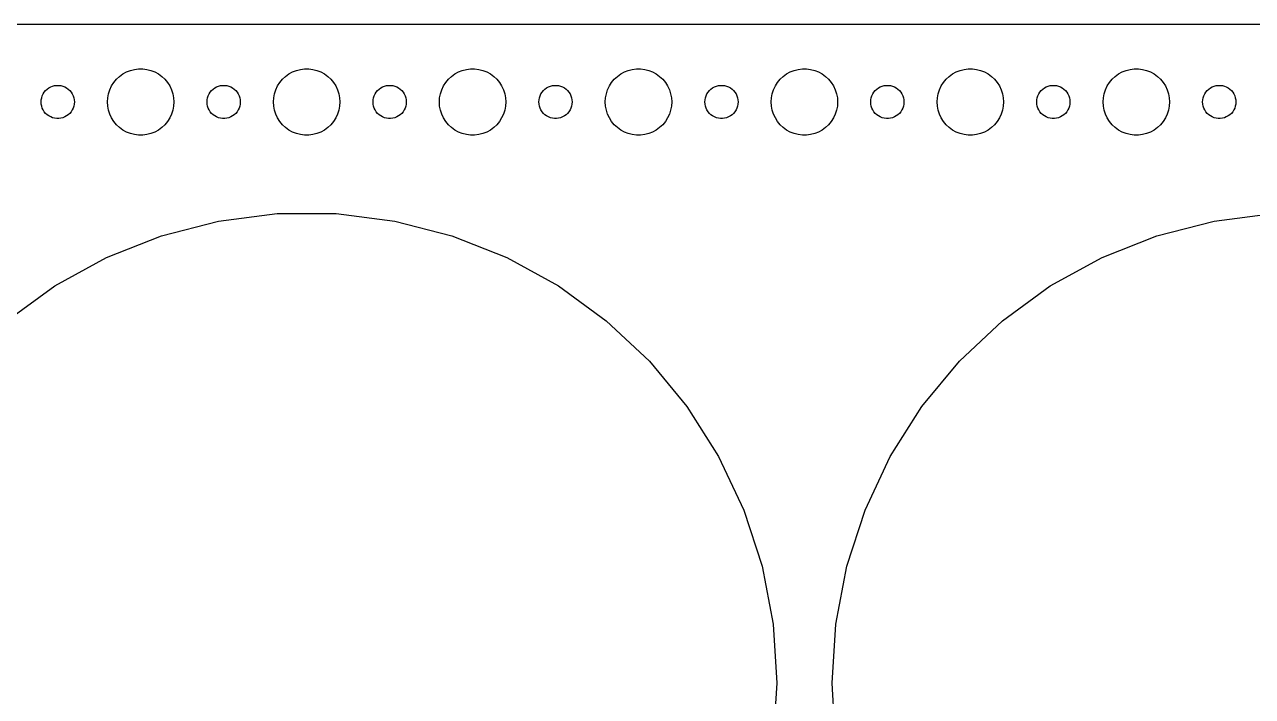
# Model space of a CAD drawing. Header units: metres. Extents: x -232 to 232, y -59 to 59.
# Drawn here: x -115.5 to -4.5, y -1.2 to 59.5 of the extents above; entities that cross this region are included whole.
import ezdxf

# ---------------------------------------------------------------- set-up
doc = ezdxf.new("R2010")
doc.units = ezdxf.units.M

msp = doc.modelspace()

# ---------------------------------------------------------------- linework, layer by layer
for p, q in [((227.314, 59.4901), (-227.314, 59.4901)), ((-107.427, 54.2634), (-107.187, 54.5536)), ((-107.187, 54.5536), (-106.912, 54.8115)), ((-106.912, 54.8115), (-106.607, 55.033)), ((-106.607, 55.033), (-106.277, 55.2145)), ((-106.277, 55.2145), (-105.927, 55.3532)), ((-105.927, 55.3532), (-105.562, 55.4469)), ((-105.562, 55.4469), (-105.188, 55.4941)), ((-105.188, 55.4941), (-104.812, 55.4941)), ((-104.812, 55.4941), (-104.438, 55.4469)), ((-104.438, 55.4469), (-104.073, 55.3532)), ((-104.073, 55.3532), (-103.723, 55.2145)), ((-103.723, 55.2145), (-103.393, 55.033)), ((-103.393, 55.033), (-103.088, 54.8115)), ((-103.088, 54.8115), (-102.813, 54.5536)), ((-102.813, 54.5536), (-102.573, 54.2634)), ((-92.427, 54.2634), (-92.1869, 54.5536)), ((-92.1869, 54.5536), (-91.9123, 54.8115)), ((-91.9123, 54.8115), (-91.6075, 55.033)), ((-91.6075, 55.033), (-91.2773, 55.2145)), ((-91.2773, 55.2145), (-90.927, 55.3532)), ((-90.927, 55.3532), (-90.5621, 55.4469)), ((-90.5621, 55.4469), (-90.1884, 55.4941)), ((-90.1884, 55.4941), (-89.8116, 55.4941)), ((-89.8116, 55.4941), (-89.4379, 55.4469)), ((-89.4379, 55.4469), (-89.073, 55.3532)), ((-89.073, 55.3532), (-88.7227, 55.2145)), ((-88.7227, 55.2145), (-88.3925, 55.033)), ((-88.3925, 55.033), (-88.0877, 54.8115)), ((-88.0877, 54.8115), (-87.8131, 54.5536)), ((-87.8131, 54.5536), (-87.573, 54.2634)), ((-77.427, 54.2634), (-77.1869, 54.5536)), ((-77.1869, 54.5536), (-76.9123, 54.8115)), ((-76.9123, 54.8115), (-76.6075, 55.033)), ((-76.6075, 55.033), (-76.2773, 55.2145)), ((-76.2773, 55.2145), (-75.927, 55.3532)), ((-75.927, 55.3532), (-75.5621, 55.4469)), ((-75.5621, 55.4469), (-75.1884, 55.4941)), ((-75.1884, 55.4941), (-74.8116, 55.4941)), ((-74.8116, 55.4941), (-74.4379, 55.4469)), ((-74.4379, 55.4469), (-74.073, 55.3532)), ((-74.073, 55.3532), (-73.7227, 55.2145)), ((-73.7227, 55.2145), (-73.3925, 55.033)), ((-73.3925, 55.033), (-73.0877, 54.8115)), ((-73.0877, 54.8115), (-72.8131, 54.5536)), ((-72.8131, 54.5536), (-72.573, 54.2634)), ((-62.427, 54.2634), (-62.1869, 54.5536)), ((-62.1869, 54.5536), (-61.9123, 54.8115)), ((-61.9123, 54.8115), (-61.6075, 55.033)), ((-61.6075, 55.033), (-61.2773, 55.2145)), ((-61.2773, 55.2145), (-60.927, 55.3532)), ((-60.927, 55.3532), (-60.5621, 55.4469)), ((-60.5621, 55.4469), (-60.1884, 55.4941)), ((-60.1884, 55.4941), (-59.8116, 55.4941)), ((-59.8116, 55.4941), (-59.4379, 55.4469)), ((-59.4379, 55.4469), (-59.0729, 55.3532)), ((-59.0729, 55.3532), (-58.7227, 55.2145)), ((-58.7227, 55.2145), (-58.3925, 55.033)), ((-58.3925, 55.033), (-58.0877, 54.8115)), ((-58.0877, 54.8115), (-57.8131, 54.5536)), ((-57.8131, 54.5536), (-57.5729, 54.2634)), ((-47.427, 54.2634), (-47.1869, 54.5536)), ((-47.1869, 54.5536), (-46.9123, 54.8115)), ((-46.9123, 54.8115), (-46.6075, 55.033)), ((-46.6075, 55.033), (-46.2773, 55.2145)), ((-46.2773, 55.2145), (-45.927, 55.3532)), ((-45.927, 55.3532), (-45.5621, 55.4469)), ((-45.5621, 55.4469), (-45.1884, 55.4941)), ((-45.1884, 55.4941), (-44.8116, 55.4941)), ((-44.8116, 55.4941), (-44.4379, 55.4469)), ((-44.4379, 55.4469), (-44.0729, 55.3532)), ((-44.0729, 55.3532), (-43.7227, 55.2145)), ((-43.7227, 55.2145), (-43.3925, 55.033)), ((-43.3925, 55.033), (-43.0877, 54.8115)), ((-43.0877, 54.8115), (-42.8131, 54.5536)), ((-42.8131, 54.5536), (-42.5729, 54.2634)), ((-32.427, 54.2634), (-32.1869, 54.5536)), ((-32.1869, 54.5536), (-31.9123, 54.8115)), ((-31.9123, 54.8115), (-31.6075, 55.033)), ((-31.6075, 55.033), (-31.2773, 55.2145)), ((-31.2773, 55.2145), (-30.927, 55.3532)), ((-30.927, 55.3532), (-30.5621, 55.4469)), ((-30.5621, 55.4469), (-30.1884, 55.4941)), ((-30.1884, 55.4941), (-29.8116, 55.4941)), ((-29.8116, 55.4941), (-29.4379, 55.4469)), ((-29.4379, 55.4469), (-29.0729, 55.3532)), ((-29.0729, 55.3532), (-28.7227, 55.2145)), ((-28.7227, 55.2145), (-28.3925, 55.033)), ((-28.3925, 55.033), (-28.0877, 54.8115)), ((-28.0877, 54.8115), (-27.8131, 54.5536)), ((-27.8131, 54.5536), (-27.5729, 54.2634)), ((-17.427, 54.2634), (-17.1869, 54.5536)), ((-17.1869, 54.5536), (-16.9123, 54.8115)), ((-16.9123, 54.8115), (-16.6075, 55.033)), ((-16.6075, 55.033), (-16.2773, 55.2145)), ((-16.2773, 55.2145), (-15.927, 55.3532)), ((-15.927, 55.3532), (-15.5621, 55.4469)), ((-15.5621, 55.4469), (-15.1884, 55.4941)), ((-15.1884, 55.4941), (-14.8116, 55.4941)), ((-14.8116, 55.4941), (-14.4379, 55.4469)), ((-14.4379, 55.4469), (-14.0729, 55.3532)), ((-14.0729, 55.3532), (-13.7227, 55.2145)), ((-13.7227, 55.2145), (-13.3925, 55.033)), ((-13.3925, 55.033), (-13.0877, 54.8115)), ((-13.0877, 54.8115), (-12.8131, 54.5536)), ((-12.8131, 54.5536), (-12.5729, 54.2634)), ((-113.814, 53.2226), (-113.714, 53.3817)), ((-113.714, 53.3817), (-113.593, 53.5268)), ((-113.593, 53.5268), (-113.456, 53.6558)), ((-113.456, 53.6558), (-113.304, 53.7665)), ((-113.304, 53.7665), (-113.139, 53.8572)), ((-113.139, 53.8572), (-112.964, 53.9266)), ((-112.964, 53.9266), (-112.781, 53.9734)), ((-112.781, 53.9734), (-112.594, 53.997)), ((-112.594, 53.997), (-112.406, 53.997)), ((-112.406, 53.997), (-112.219, 53.9734)), ((-112.219, 53.9734), (-112.036, 53.9266)), ((-112.036, 53.9266), (-111.861, 53.8572)), ((-111.861, 53.8572), (-111.696, 53.7665)), ((-111.696, 53.7665), (-111.544, 53.6558)), ((-111.544, 53.6558), (-111.407, 53.5268)), ((-111.407, 53.5268), (-111.286, 53.3817)), ((-111.286, 53.3817), (-111.186, 53.2226)), ((-107.906, 53.2461), (-107.789, 53.6044)), ((-107.789, 53.6044), (-107.629, 53.9453)), ((-107.629, 53.9453), (-107.427, 54.2634)), ((-102.573, 54.2634), (-102.371, 53.9453)), ((-102.371, 53.9453), (-102.211, 53.6044)), ((-102.211, 53.6044), (-102.094, 53.2461)), ((-98.8145, 53.2226), (-98.7135, 53.3817)), ((-98.7135, 53.3817), (-98.5934, 53.5268)), ((-98.5934, 53.5268), (-98.4561, 53.6558)), ((-98.4561, 53.6558), (-98.3037, 53.7665)), ((-98.3037, 53.7665), (-98.1387, 53.8572)), ((-98.1387, 53.8572), (-97.9635, 53.9266)), ((-97.9635, 53.9266), (-97.7811, 53.9734)), ((-97.7811, 53.9734), (-97.5942, 53.997)), ((-97.5942, 53.997), (-97.4058, 53.997)), ((-97.4058, 53.997), (-97.2189, 53.9734)), ((-97.2189, 53.9734), (-97.0365, 53.9266)), ((-97.0365, 53.9266), (-96.8613, 53.8572)), ((-96.8613, 53.8572), (-96.6963, 53.7665)), ((-96.6963, 53.7665), (-96.5439, 53.6558)), ((-96.5439, 53.6558), (-96.4065, 53.5268)), ((-96.4065, 53.5268), (-96.2865, 53.3817)), ((-96.2865, 53.3817), (-96.1855, 53.2226)), ((-92.9057, 53.2461), (-92.7893, 53.6044)), ((-92.7893, 53.6044), (-92.6289, 53.9453)), ((-92.6289, 53.9453), (-92.427, 54.2634)), ((-87.573, 54.2634), (-87.3711, 53.9453)), ((-87.3711, 53.9453), (-87.2107, 53.6044)), ((-87.2107, 53.6044), (-87.0943, 53.2461)), ((-83.8145, 53.2226), (-83.7135, 53.3817)), ((-83.7135, 53.3817), (-83.5934, 53.5268)), ((-83.5934, 53.5268), (-83.4561, 53.6558)), ((-83.4561, 53.6558), (-83.3037, 53.7665)), ((-83.3037, 53.7665), (-83.1387, 53.8572)), ((-83.1387, 53.8572), (-82.9635, 53.9266)), ((-82.9635, 53.9266), (-82.7811, 53.9734)), ((-82.7811, 53.9734), (-82.5942, 53.997)), ((-82.5942, 53.997), (-82.4058, 53.997)), ((-82.4058, 53.997), (-82.2189, 53.9734)), ((-82.2189, 53.9734), (-82.0365, 53.9266)), ((-82.0365, 53.9266), (-81.8613, 53.8572)), ((-81.8613, 53.8572), (-81.6963, 53.7665)), ((-81.6963, 53.7665), (-81.5439, 53.6558)), ((-81.5439, 53.6558), (-81.4065, 53.5268)), ((-81.4065, 53.5268), (-81.2865, 53.3817)), ((-81.2865, 53.3817), (-81.1855, 53.2226)), ((-77.9057, 53.2461), (-77.7893, 53.6044)), ((-77.7893, 53.6044), (-77.6289, 53.9453)), ((-77.6289, 53.9453), (-77.427, 54.2634)), ((-72.573, 54.2634), (-72.3711, 53.9453)), ((-72.3711, 53.9453), (-72.2107, 53.6044)), ((-72.2107, 53.6044), (-72.0943, 53.2461)), ((-68.8145, 53.2226), (-68.7135, 53.3817)), ((-68.7135, 53.3817), (-68.5934, 53.5268)), ((-68.5934, 53.5268), (-68.4561, 53.6558)), ((-68.4561, 53.6558), (-68.3037, 53.7665)), ((-68.3037, 53.7665), (-68.1387, 53.8572)), ((-68.1387, 53.8572), (-67.9635, 53.9266)), ((-67.9635, 53.9266), (-67.7811, 53.9734)), ((-67.7811, 53.9734), (-67.5942, 53.997)), ((-67.5942, 53.997), (-67.4058, 53.997)), ((-67.4058, 53.997), (-67.2189, 53.9734)), ((-67.2189, 53.9734), (-67.0365, 53.9266)), ((-67.0365, 53.9266), (-66.8613, 53.8572)), ((-66.8613, 53.8572), (-66.6963, 53.7665)), ((-66.6963, 53.7665), (-66.5439, 53.6558)), ((-66.5439, 53.6558), (-66.4065, 53.5268)), ((-66.4065, 53.5268), (-66.2865, 53.3817)), ((-66.2865, 53.3817), (-66.1855, 53.2226)), ((-62.9057, 53.2461), (-62.7893, 53.6044)), ((-62.7893, 53.6044), (-62.6289, 53.9453)), ((-62.6289, 53.9453), (-62.427, 54.2634)), ((-57.5729, 54.2634), (-57.3711, 53.9453)), ((-57.3711, 53.9453), (-57.2107, 53.6044)), ((-57.2107, 53.6044), (-57.0942, 53.2461)), ((-53.8145, 53.2226), (-53.7135, 53.3817)), ((-53.7135, 53.3817), (-53.5934, 53.5268)), ((-53.5934, 53.5268), (-53.4561, 53.6558)), ((-53.4561, 53.6558), (-53.3037, 53.7665)), ((-53.3037, 53.7665), (-53.1387, 53.8572)), ((-53.1387, 53.8572), (-52.9635, 53.9266)), ((-52.9635, 53.9266), (-52.7811, 53.9734)), ((-52.7811, 53.9734), (-52.5942, 53.997)), ((-52.5942, 53.997), (-52.4058, 53.997)), ((-52.4058, 53.997), (-52.2189, 53.9734)), ((-52.2189, 53.9734), (-52.0365, 53.9266)), ((-52.0365, 53.9266), (-51.8613, 53.8572)), ((-51.8613, 53.8572), (-51.6963, 53.7665)), ((-51.6963, 53.7665), (-51.5439, 53.6558)), ((-51.5439, 53.6558), (-51.4065, 53.5268)), ((-51.4065, 53.5268), (-51.2865, 53.3817)), ((-51.2865, 53.3817), (-51.1855, 53.2226)), ((-47.9057, 53.2461), (-47.7893, 53.6044)), ((-47.7893, 53.6044), (-47.6289, 53.9453)), ((-47.6289, 53.9453), (-47.427, 54.2634)), ((-42.5729, 54.2634), (-42.3711, 53.9453)), ((-42.3711, 53.9453), (-42.2107, 53.6044)), ((-42.2107, 53.6044), (-42.0942, 53.2461)), ((-38.8145, 53.2226), (-38.7135, 53.3817)), ((-38.7135, 53.3817), (-38.5934, 53.5268)), ((-38.5934, 53.5268), (-38.4561, 53.6558)), ((-38.4561, 53.6558), (-38.3037, 53.7665)), ((-38.3037, 53.7665), (-38.1387, 53.8572)), ((-38.1387, 53.8572), (-37.9635, 53.9266)), ((-37.9635, 53.9266), (-37.7811, 53.9734)), ((-37.7811, 53.9734), (-37.5942, 53.997)), ((-37.5942, 53.997), (-37.4058, 53.997)), ((-37.4058, 53.997), (-37.2189, 53.9734)), ((-37.2189, 53.9734), (-37.0365, 53.9266)), ((-37.0365, 53.9266), (-36.8613, 53.8572)), ((-36.8613, 53.8572), (-36.6963, 53.7665)), ((-36.6963, 53.7665), (-36.5439, 53.6558)), ((-36.5439, 53.6558), (-36.4065, 53.5268)), ((-36.4065, 53.5268), (-36.2865, 53.3817)), ((-36.2865, 53.3817), (-36.1855, 53.2226)), ((-32.9057, 53.2461), (-32.7893, 53.6044)), ((-32.7893, 53.6044), (-32.6289, 53.9453)), ((-32.6289, 53.9453), (-32.427, 54.2634)), ((-27.5729, 54.2634), (-27.3711, 53.9453)), ((-27.3711, 53.9453), (-27.2107, 53.6044)), ((-27.2107, 53.6044), (-27.0942, 53.2461)), ((-23.8145, 53.2226), (-23.7135, 53.3817)), ((-23.7135, 53.3817), (-23.5934, 53.5268)), ((-23.5934, 53.5268), (-23.4561, 53.6558)), ((-23.4561, 53.6558), (-23.3037, 53.7665)), ((-23.3037, 53.7665), (-23.1387, 53.8572)), ((-23.1387, 53.8572), (-22.9635, 53.9266)), ((-22.9635, 53.9266), (-22.7811, 53.9734)), ((-22.7811, 53.9734), (-22.5942, 53.997)), ((-22.5942, 53.997), (-22.4058, 53.997)), ((-22.4058, 53.997), (-22.2189, 53.9734)), ((-22.2189, 53.9734), (-22.0365, 53.9266)), ((-22.0365, 53.9266), (-21.8613, 53.8572)), ((-21.8613, 53.8572), (-21.6963, 53.7665)), ((-21.6963, 53.7665), (-21.5439, 53.6558)), ((-21.5439, 53.6558), (-21.4065, 53.5268)), ((-21.4065, 53.5268), (-21.2865, 53.3817)), ((-21.2865, 53.3817), (-21.1855, 53.2226)), ((-17.9057, 53.2461), (-17.7893, 53.6044)), ((-17.7893, 53.6044), (-17.6289, 53.9453)), ((-17.6289, 53.9453), (-17.427, 54.2634)), ((-12.5729, 54.2634), (-12.3711, 53.9453)), ((-12.3711, 53.9453), (-12.2107, 53.6044)), ((-12.2107, 53.6044), (-12.0942, 53.2461)), ((-8.81445, 53.2226), (-8.71352, 53.3817)), ((-8.71352, 53.3817), (-8.59344, 53.5268)), ((-8.59344, 53.5268), (-8.45613, 53.6558)), ((-8.45613, 53.6558), (-8.30373, 53.7665)), ((-8.30373, 53.7665), (-8.13866, 53.8572)), ((-8.13866, 53.8572), (-7.96352, 53.9266)), ((-7.96352, 53.9266), (-7.78107, 53.9734)), ((-7.78107, 53.9734), (-7.59418, 53.997)), ((-7.59418, 53.997), (-7.40581, 53.997)), ((-7.40581, 53.997), (-7.21892, 53.9734)), ((-7.21892, 53.9734), (-7.03647, 53.9266)), ((-7.03647, 53.9266), (-6.86133, 53.8572)), ((-6.86133, 53.8572), (-6.69626, 53.7665)), ((-6.69626, 53.7665), (-6.54385, 53.6558)), ((-6.54385, 53.6558), (-6.40654, 53.5268)), ((-6.40654, 53.5268), (-6.28647, 53.3817)), ((-6.28647, 53.3817), (-6.18553, 53.2226)), ((-114, 52.5), (-113.988, 52.688)), ((-113.988, 52.312), (-114, 52.5)), ((-113.988, 52.688), (-113.953, 52.873)), ((-113.953, 52.127), (-113.988, 52.312)), ((-113.953, 52.873), (-113.895, 53.0522)), ((-113.895, 53.0522), (-113.814, 53.2226)), ((-111.186, 53.2226), (-111.105, 53.0522)), ((-111.105, 53.0522), (-111.047, 52.873)), ((-111.047, 52.873), (-111.012, 52.688)), ((-111.012, 52.312), (-111.047, 52.127)), ((-111.012, 52.688), (-111, 52.5)), ((-111, 52.5), (-111.012, 52.312)), ((-108, 52.5), (-107.976, 52.876)), ((-107.976, 52.124), (-108, 52.5)), ((-107.976, 52.876), (-107.906, 53.2461)), ((-102.094, 53.2461), (-102.024, 52.876)), ((-102.024, 52.876), (-102, 52.5)), ((-102, 52.5), (-102.024, 52.124)), ((-99, 52.5), (-98.9882, 52.688)), ((-98.9882, 52.312), (-99, 52.5)), ((-98.9882, 52.688), (-98.9529, 52.873)), ((-98.9529, 52.127), (-98.9882, 52.312)), ((-98.9529, 52.873), (-98.8947, 53.0522)), ((-98.8947, 53.0522), (-98.8145, 53.2226)), ((-96.1855, 53.2226), (-96.1053, 53.0522)), ((-96.1053, 53.0522), (-96.0471, 52.873)), ((-96.0471, 52.873), (-96.0118, 52.688)), ((-96.0118, 52.312), (-96.0471, 52.127)), ((-96.0118, 52.688), (-96, 52.5)), ((-96, 52.5), (-96.0118, 52.312)), ((-93, 52.5), (-92.9763, 52.876)), ((-92.9763, 52.124), (-93, 52.5)), ((-92.9763, 52.876), (-92.9057, 53.2461)), ((-87.0943, 53.2461), (-87.0237, 52.876)), ((-87.0237, 52.876), (-87, 52.5)), ((-87, 52.5), (-87.0237, 52.124)), ((-84, 52.5), (-83.9882, 52.688)), ((-83.9882, 52.312), (-84, 52.5)), ((-83.9882, 52.688), (-83.9529, 52.873)), ((-83.9529, 52.127), (-83.9882, 52.312)), ((-83.9529, 52.873), (-83.8947, 53.0522)), ((-83.8947, 53.0522), (-83.8145, 53.2226)), ((-81.1855, 53.2226), (-81.1053, 53.0522)), ((-81.1053, 53.0522), (-81.0471, 52.873)), ((-81.0471, 52.873), (-81.0118, 52.688)), ((-81.0118, 52.312), (-81.0471, 52.127)), ((-81.0118, 52.688), (-81, 52.5)), ((-81, 52.5), (-81.0118, 52.312)), ((-78, 52.5), (-77.9763, 52.876)), ((-77.9763, 52.124), (-78, 52.5)), ((-77.9763, 52.876), (-77.9057, 53.2461)), ((-72.0943, 53.2461), (-72.0237, 52.876)), ((-72.0237, 52.876), (-72, 52.5)), ((-72, 52.5), (-72.0237, 52.124)), ((-69, 52.5), (-68.9882, 52.688)), ((-68.9882, 52.312), (-69, 52.5)), ((-68.9882, 52.688), (-68.9529, 52.873)), ((-68.9529, 52.127), (-68.9882, 52.312)), ((-68.9529, 52.873), (-68.8947, 53.0522)), ((-68.8947, 53.0522), (-68.8145, 53.2226)), ((-66.1855, 53.2226), (-66.1053, 53.0522)), ((-66.1053, 53.0522), (-66.0471, 52.873)), ((-66.0471, 52.873), (-66.0118, 52.688)), ((-66.0118, 52.312), (-66.0471, 52.127)), ((-66.0118, 52.688), (-66, 52.5)), ((-66, 52.5), (-66.0118, 52.312)), ((-63, 52.5), (-62.9763, 52.876)), ((-62.9763, 52.124), (-63, 52.5)), ((-62.9763, 52.876), (-62.9057, 53.2461)), ((-57.0942, 53.2461), (-57.0237, 52.876)), ((-57.0237, 52.876), (-57, 52.5)), ((-57, 52.5), (-57.0237, 52.124)), ((-54, 52.5), (-53.9882, 52.688)), ((-53.9882, 52.312), (-54, 52.5)), ((-53.9882, 52.688), (-53.9529, 52.873)), ((-53.9529, 52.127), (-53.9882, 52.312)), ((-53.9529, 52.873), (-53.8947, 53.0522)), ((-53.8947, 53.0522), (-53.8145, 53.2226)), ((-51.1855, 53.2226), (-51.1053, 53.0522)), ((-51.1053, 53.0522), (-51.0471, 52.873)), ((-51.0471, 52.873), (-51.0118, 52.688)), ((-51.0118, 52.312), (-51.0471, 52.127)), ((-51.0118, 52.688), (-51, 52.5)), ((-51, 52.5), (-51.0118, 52.312)), ((-48, 52.5), (-47.9763, 52.876)), ((-47.9763, 52.124), (-48, 52.5)), ((-47.9763, 52.876), (-47.9057, 53.2461)), ((-42.0942, 53.2461), (-42.0237, 52.876)), ((-42.0237, 52.876), (-42, 52.5)), ((-42, 52.5), (-42.0237, 52.124)), ((-39, 52.5), (-38.9882, 52.688)), ((-38.9882, 52.312), (-39, 52.5)), ((-38.9882, 52.688), (-38.9529, 52.873)), ((-38.9529, 52.127), (-38.9882, 52.312)), ((-38.9529, 52.873), (-38.8947, 53.0522)), ((-38.8947, 53.0522), (-38.8145, 53.2226)), ((-36.1855, 53.2226), (-36.1053, 53.0522)), ((-36.1053, 53.0522), (-36.0471, 52.873)), ((-36.0471, 52.873), (-36.0118, 52.688)), ((-36.0118, 52.312), (-36.0471, 52.127)), ((-36.0118, 52.688), (-36, 52.5)), ((-36, 52.5), (-36.0118, 52.312)), ((-33, 52.5), (-32.9763, 52.876)), ((-32.9763, 52.124), (-33, 52.5)), ((-32.9763, 52.876), (-32.9057, 53.2461)), ((-27.0942, 53.2461), (-27.0237, 52.876)), ((-27.0237, 52.876), (-27, 52.5)), ((-27, 52.5), (-27.0237, 52.124)), ((-24, 52.5), (-23.9882, 52.688)), ((-23.9882, 52.312), (-24, 52.5)), ((-23.9882, 52.688), (-23.9529, 52.873)), ((-23.9529, 52.127), (-23.9882, 52.312)), ((-23.9529, 52.873), (-23.8947, 53.0522)), ((-23.8947, 53.0522), (-23.8145, 53.2226)), ((-21.1855, 53.2226), (-21.1053, 53.0522)), ((-21.1053, 53.0522), (-21.0471, 52.873)), ((-21.0471, 52.873), (-21.0118, 52.688)), ((-21.0118, 52.312), (-21.0471, 52.127)), ((-21.0118, 52.688), (-21, 52.5)), ((-21, 52.5), (-21.0118, 52.312)), ((-18, 52.5), (-17.9763, 52.876)), ((-17.9763, 52.124), (-18, 52.5)), ((-17.9763, 52.876), (-17.9057, 53.2461)), ((-12.0942, 53.2461), (-12.0237, 52.876)), ((-12.0237, 52.876), (-12, 52.5)), ((-12, 52.5), (-12.0237, 52.124)), ((-9, 52.5), (-8.98816, 52.688)), ((-8.98816, 52.312), (-9, 52.5)), ((-8.98816, 52.688), (-8.95287, 52.873)), ((-8.95287, 52.127), (-8.98816, 52.312)), ((-8.95287, 52.873), (-8.89465, 53.0522)), ((-8.89465, 53.0522), (-8.81445, 53.2226)), ((-6.18553, 53.2226), (-6.10533, 53.0522)), ((-6.10533, 53.0522), (-6.04712, 52.873)), ((-6.04712, 52.873), (-6.01183, 52.688)), ((-6.01183, 52.312), (-6.04712, 52.127)), ((-6.01183, 52.688), (-6, 52.5)), ((-6, 52.5), (-6.01183, 52.312)), ((-113.895, 51.9478), (-113.953, 52.127)), ((-113.814, 51.7774), (-113.895, 51.9478)), ((-113.714, 51.6183), (-113.814, 51.7774)), ((-113.593, 51.4732), (-113.714, 51.6183)), ((-113.456, 51.3442), (-113.593, 51.4732)), ((-113.304, 51.2335), (-113.456, 51.3442)), ((-113.139, 51.1428), (-113.304, 51.2335)), ((-112.964, 51.0734), (-113.139, 51.1428)), ((-112.781, 51.0266), (-112.964, 51.0734)), ((-112.036, 51.0734), (-112.219, 51.0266)), ((-111.861, 51.1428), (-112.036, 51.0734)), ((-111.696, 51.2335), (-111.861, 51.1428)), ((-111.544, 51.3442), (-111.696, 51.2335)), ((-111.407, 51.4732), (-111.544, 51.3442)), ((-111.286, 51.6183), (-111.407, 51.4732)), ((-111.186, 51.7774), (-111.286, 51.6183)), ((-111.105, 51.9478), (-111.186, 51.7774)), ((-111.047, 52.127), (-111.105, 51.9478)), ((-107.906, 51.7539), (-107.976, 52.124)), ((-107.789, 51.3956), (-107.906, 51.7539)), ((-107.629, 51.0547), (-107.789, 51.3956)), ((-102.211, 51.3956), (-102.371, 51.0547)), ((-102.094, 51.7539), (-102.211, 51.3956)), ((-102.024, 52.124), (-102.094, 51.7539)), ((-98.8947, 51.9478), (-98.9529, 52.127)), ((-98.8145, 51.7774), (-98.8947, 51.9478)), ((-98.7135, 51.6183), (-98.8145, 51.7774)), ((-98.5934, 51.4732), (-98.7135, 51.6183)), ((-98.4561, 51.3442), (-98.5934, 51.4732)), ((-98.3037, 51.2335), (-98.4561, 51.3442)), ((-98.1387, 51.1428), (-98.3037, 51.2335)), ((-97.9635, 51.0734), (-98.1387, 51.1428)), ((-97.7811, 51.0266), (-97.9635, 51.0734)), ((-97.0365, 51.0734), (-97.2189, 51.0266)), ((-96.8613, 51.1428), (-97.0365, 51.0734)), ((-96.6963, 51.2335), (-96.8613, 51.1428)), ((-96.5439, 51.3442), (-96.6963, 51.2335)), ((-96.4065, 51.4732), (-96.5439, 51.3442)), ((-96.2865, 51.6183), (-96.4065, 51.4732)), ((-96.1855, 51.7774), (-96.2865, 51.6183)), ((-96.1053, 51.9478), (-96.1855, 51.7774)), ((-96.0471, 52.127), (-96.1053, 51.9478)), ((-92.9057, 51.7539), (-92.9763, 52.124)), ((-92.7893, 51.3956), (-92.9057, 51.7539)), ((-92.6289, 51.0547), (-92.7893, 51.3956)), ((-87.2107, 51.3956), (-87.3711, 51.0547)), ((-87.0943, 51.7539), (-87.2107, 51.3956)), ((-87.0237, 52.124), (-87.0943, 51.7539)), ((-83.8947, 51.9478), (-83.9529, 52.127)), ((-83.8145, 51.7774), (-83.8947, 51.9478)), ((-83.7135, 51.6183), (-83.8145, 51.7774)), ((-83.5934, 51.4732), (-83.7135, 51.6183)), ((-83.4561, 51.3442), (-83.5934, 51.4732)), ((-83.3037, 51.2335), (-83.4561, 51.3442)), ((-83.1387, 51.1428), (-83.3037, 51.2335)), ((-82.9635, 51.0734), (-83.1387, 51.1428)), ((-82.7811, 51.0266), (-82.9635, 51.0734)), ((-82.0365, 51.0734), (-82.2189, 51.0266)), ((-81.8613, 51.1428), (-82.0365, 51.0734)), ((-81.6963, 51.2335), (-81.8613, 51.1428)), ((-81.5439, 51.3442), (-81.6963, 51.2335)), ((-81.4065, 51.4732), (-81.5439, 51.3442)), ((-81.2865, 51.6183), (-81.4065, 51.4732)), ((-81.1855, 51.7774), (-81.2865, 51.6183)), ((-81.1053, 51.9478), (-81.1855, 51.7774)), ((-81.0471, 52.127), (-81.1053, 51.9478)), ((-77.9057, 51.7539), (-77.9763, 52.124)), ((-77.7893, 51.3956), (-77.9057, 51.7539)), ((-77.6289, 51.0547), (-77.7893, 51.3956)), ((-72.2107, 51.3956), (-72.3711, 51.0547)), ((-72.0943, 51.7539), (-72.2107, 51.3956)), ((-72.0237, 52.124), (-72.0943, 51.7539)), ((-68.8947, 51.9478), (-68.9529, 52.127)), ((-68.8145, 51.7774), (-68.8947, 51.9478)), ((-68.7135, 51.6183), (-68.8145, 51.7774)), ((-68.5934, 51.4732), (-68.7135, 51.6183)), ((-68.4561, 51.3442), (-68.5934, 51.4732)), ((-68.3037, 51.2335), (-68.4561, 51.3442)), ((-68.1387, 51.1428), (-68.3037, 51.2335)), ((-67.9635, 51.0734), (-68.1387, 51.1428)), ((-67.7811, 51.0266), (-67.9635, 51.0734)), ((-67.0365, 51.0734), (-67.2189, 51.0266)), ((-66.8613, 51.1428), (-67.0365, 51.0734)), ((-66.6963, 51.2335), (-66.8613, 51.1428)), ((-66.5439, 51.3442), (-66.6963, 51.2335)), ((-66.4065, 51.4732), (-66.5439, 51.3442)), ((-66.2865, 51.6183), (-66.4065, 51.4732)), ((-66.1855, 51.7774), (-66.2865, 51.6183)), ((-66.1053, 51.9478), (-66.1855, 51.7774)), ((-66.0471, 52.127), (-66.1053, 51.9478)), ((-62.9057, 51.7539), (-62.9763, 52.124)), ((-62.7893, 51.3956), (-62.9057, 51.7539)), ((-62.6289, 51.0547), (-62.7893, 51.3956)), ((-57.2107, 51.3956), (-57.3711, 51.0547)), ((-57.0942, 51.7539), (-57.2107, 51.3956)), ((-57.0237, 52.124), (-57.0942, 51.7539)), ((-53.8947, 51.9478), (-53.9529, 52.127)), ((-53.8145, 51.7774), (-53.8947, 51.9478)), ((-53.7135, 51.6183), (-53.8145, 51.7774)), ((-53.5934, 51.4732), (-53.7135, 51.6183)), ((-53.4561, 51.3442), (-53.5934, 51.4732)), ((-53.3037, 51.2335), (-53.4561, 51.3442)), ((-53.1387, 51.1428), (-53.3037, 51.2335)), ((-52.9635, 51.0734), (-53.1387, 51.1428)), ((-52.7811, 51.0266), (-52.9635, 51.0734)), ((-52.0365, 51.0734), (-52.2189, 51.0266)), ((-51.8613, 51.1428), (-52.0365, 51.0734)), ((-51.6963, 51.2335), (-51.8613, 51.1428)), ((-51.5439, 51.3442), (-51.6963, 51.2335)), ((-51.4065, 51.4732), (-51.5439, 51.3442)), ((-51.2865, 51.6183), (-51.4065, 51.4732)), ((-51.1855, 51.7774), (-51.2865, 51.6183)), ((-51.1053, 51.9478), (-51.1855, 51.7774)), ((-51.0471, 52.127), (-51.1053, 51.9478)), ((-47.9057, 51.7539), (-47.9763, 52.124)), ((-47.7893, 51.3956), (-47.9057, 51.7539)), ((-47.6289, 51.0547), (-47.7893, 51.3956)), ((-42.2107, 51.3956), (-42.3711, 51.0547)), ((-42.0942, 51.7539), (-42.2107, 51.3956)), ((-42.0237, 52.124), (-42.0942, 51.7539)), ((-38.8947, 51.9478), (-38.9529, 52.127)), ((-38.8145, 51.7774), (-38.8947, 51.9478)), ((-38.7135, 51.6183), (-38.8145, 51.7774)), ((-38.5934, 51.4732), (-38.7135, 51.6183)), ((-38.4561, 51.3442), (-38.5934, 51.4732)), ((-38.3037, 51.2335), (-38.4561, 51.3442)), ((-38.1387, 51.1428), (-38.3037, 51.2335)), ((-37.9635, 51.0734), (-38.1387, 51.1428)), ((-37.7811, 51.0266), (-37.9635, 51.0734)), ((-37.0365, 51.0734), (-37.2189, 51.0266)), ((-36.8613, 51.1428), (-37.0365, 51.0734)), ((-36.6963, 51.2335), (-36.8613, 51.1428)), ((-36.5439, 51.3442), (-36.6963, 51.2335)), ((-36.4065, 51.4732), (-36.5439, 51.3442)), ((-36.2865, 51.6183), (-36.4065, 51.4732)), ((-36.1855, 51.7774), (-36.2865, 51.6183)), ((-36.1053, 51.9478), (-36.1855, 51.7774)), ((-36.0471, 52.127), (-36.1053, 51.9478)), ((-32.9057, 51.7539), (-32.9763, 52.124)), ((-32.7893, 51.3956), (-32.9057, 51.7539)), ((-32.6289, 51.0547), (-32.7893, 51.3956)), ((-27.2107, 51.3956), (-27.3711, 51.0547)), ((-27.0942, 51.7539), (-27.2107, 51.3956)), ((-27.0237, 52.124), (-27.0942, 51.7539)), ((-23.8947, 51.9478), (-23.9529, 52.127)), ((-23.8145, 51.7774), (-23.8947, 51.9478)), ((-23.7135, 51.6183), (-23.8145, 51.7774)), ((-23.5934, 51.4732), (-23.7135, 51.6183)), ((-23.4561, 51.3442), (-23.5934, 51.4732)), ((-23.3037, 51.2335), (-23.4561, 51.3442)), ((-23.1387, 51.1428), (-23.3037, 51.2335)), ((-22.9635, 51.0734), (-23.1387, 51.1428)), ((-22.7811, 51.0266), (-22.9635, 51.0734)), ((-22.0365, 51.0734), (-22.2189, 51.0266)), ((-21.8613, 51.1428), (-22.0365, 51.0734)), ((-21.6963, 51.2335), (-21.8613, 51.1428)), ((-21.5439, 51.3442), (-21.6963, 51.2335)), ((-21.4065, 51.4732), (-21.5439, 51.3442)), ((-21.2865, 51.6183), (-21.4065, 51.4732)), ((-21.1855, 51.7774), (-21.2865, 51.6183)), ((-21.1053, 51.9478), (-21.1855, 51.7774)), ((-21.0471, 52.127), (-21.1053, 51.9478)), ((-17.9057, 51.7539), (-17.9763, 52.124)), ((-17.7893, 51.3956), (-17.9057, 51.7539)), ((-17.6289, 51.0547), (-17.7893, 51.3956)), ((-12.2107, 51.3956), (-12.3711, 51.0547)), ((-12.0942, 51.7539), (-12.2107, 51.3956)), ((-12.0237, 52.124), (-12.0942, 51.7539)), ((-8.89465, 51.9478), (-8.95287, 52.127)), ((-8.81445, 51.7774), (-8.89465, 51.9478)), ((-8.71352, 51.6183), (-8.81445, 51.7774)), ((-8.59344, 51.4732), (-8.71352, 51.6183)), ((-8.45613, 51.3442), (-8.59344, 51.4732)), ((-8.30373, 51.2335), (-8.45613, 51.3442)), ((-8.13866, 51.1428), (-8.30373, 51.2335)), ((-7.96352, 51.0734), (-8.13866, 51.1428)), ((-7.78107, 51.0266), (-7.96352, 51.0734)), ((-7.03647, 51.0734), (-7.21892, 51.0266)), ((-6.86133, 51.1428), (-7.03647, 51.0734)), ((-6.69626, 51.2335), (-6.86133, 51.1428)), ((-6.54385, 51.3442), (-6.69626, 51.2335)), ((-6.40654, 51.4732), (-6.54385, 51.3442)), ((-6.28647, 51.6183), (-6.40654, 51.4732)), ((-6.18553, 51.7774), (-6.28647, 51.6183)), ((-6.10533, 51.9478), (-6.18553, 51.7774)), ((-6.04712, 52.127), (-6.10533, 51.9478)), ((-112.594, 51.003), (-112.781, 51.0266)), ((-112.406, 51.003), (-112.594, 51.003)), ((-112.219, 51.0266), (-112.406, 51.003)), ((-107.427, 50.7366), (-107.629, 51.0547)), ((-107.187, 50.4464), (-107.427, 50.7366)), ((-106.912, 50.1885), (-107.187, 50.4464)), ((-106.607, 49.967), (-106.912, 50.1885)), ((-106.277, 49.7855), (-106.607, 49.967)), ((-103.393, 49.967), (-103.723, 49.7855)), ((-103.088, 50.1885), (-103.393, 49.967)), ((-102.813, 50.4464), (-103.088, 50.1885)), ((-102.573, 50.7366), (-102.813, 50.4464)), ((-102.371, 51.0547), (-102.573, 50.7366)), ((-97.5942, 51.003), (-97.7811, 51.0266)), ((-97.4058, 51.003), (-97.5942, 51.003)), ((-97.2189, 51.0266), (-97.4058, 51.003)), ((-92.427, 50.7366), (-92.6289, 51.0547)), ((-92.1869, 50.4464), (-92.427, 50.7366)), ((-91.9123, 50.1885), (-92.1869, 50.4464)), ((-91.6075, 49.967), (-91.9123, 50.1885)), ((-91.2773, 49.7855), (-91.6075, 49.967)), ((-88.3925, 49.967), (-88.7227, 49.7855)), ((-88.0877, 50.1885), (-88.3925, 49.967)), ((-87.8131, 50.4464), (-88.0877, 50.1885)), ((-87.573, 50.7366), (-87.8131, 50.4464)), ((-87.3711, 51.0547), (-87.573, 50.7366)), ((-82.5942, 51.003), (-82.7811, 51.0266)), ((-82.4058, 51.003), (-82.5942, 51.003)), ((-82.2189, 51.0266), (-82.4058, 51.003)), ((-77.427, 50.7366), (-77.6289, 51.0547)), ((-77.1869, 50.4464), (-77.427, 50.7366)), ((-76.9123, 50.1885), (-77.1869, 50.4464)), ((-76.6075, 49.967), (-76.9123, 50.1885)), ((-76.2773, 49.7855), (-76.6075, 49.967)), ((-73.3925, 49.967), (-73.7227, 49.7855)), ((-73.0877, 50.1885), (-73.3925, 49.967)), ((-72.8131, 50.4464), (-73.0877, 50.1885)), ((-72.573, 50.7366), (-72.8131, 50.4464)), ((-72.3711, 51.0547), (-72.573, 50.7366)), ((-67.5942, 51.003), (-67.7811, 51.0266)), ((-67.4058, 51.003), (-67.5942, 51.003)), ((-67.2189, 51.0266), (-67.4058, 51.003)), ((-62.427, 50.7366), (-62.6289, 51.0547)), ((-62.1869, 50.4464), (-62.427, 50.7366)), ((-61.9123, 50.1885), (-62.1869, 50.4464)), ((-61.6075, 49.967), (-61.9123, 50.1885)), ((-61.2773, 49.7855), (-61.6075, 49.967)), ((-58.3925, 49.967), (-58.7227, 49.7855)), ((-58.0877, 50.1885), (-58.3925, 49.967)), ((-57.8131, 50.4464), (-58.0877, 50.1885)), ((-57.5729, 50.7366), (-57.8131, 50.4464)), ((-57.3711, 51.0547), (-57.5729, 50.7366)), ((-52.5942, 51.003), (-52.7811, 51.0266)), ((-52.4058, 51.003), (-52.5942, 51.003)), ((-52.2189, 51.0266), (-52.4058, 51.003)), ((-47.427, 50.7366), (-47.6289, 51.0547)), ((-47.1869, 50.4464), (-47.427, 50.7366)), ((-46.9123, 50.1885), (-47.1869, 50.4464)), ((-46.6075, 49.967), (-46.9123, 50.1885)), ((-46.2773, 49.7855), (-46.6075, 49.967)), ((-43.3925, 49.967), (-43.7227, 49.7855)), ((-43.0877, 50.1885), (-43.3925, 49.967)), ((-42.8131, 50.4464), (-43.0877, 50.1885)), ((-42.5729, 50.7366), (-42.8131, 50.4464)), ((-42.3711, 51.0547), (-42.5729, 50.7366)), ((-37.5942, 51.003), (-37.7811, 51.0266)), ((-37.4058, 51.003), (-37.5942, 51.003)), ((-37.2189, 51.0266), (-37.4058, 51.003)), ((-32.427, 50.7366), (-32.6289, 51.0547)), ((-32.1869, 50.4464), (-32.427, 50.7366)), ((-31.9123, 50.1885), (-32.1869, 50.4464)), ((-31.6075, 49.967), (-31.9123, 50.1885)), ((-31.2773, 49.7855), (-31.6075, 49.967)), ((-28.3925, 49.967), (-28.7227, 49.7855)), ((-28.0877, 50.1885), (-28.3925, 49.967)), ((-27.8131, 50.4464), (-28.0877, 50.1885)), ((-27.5729, 50.7366), (-27.8131, 50.4464)), ((-27.3711, 51.0547), (-27.5729, 50.7366)), ((-22.5942, 51.003), (-22.7811, 51.0266)), ((-22.4058, 51.003), (-22.5942, 51.003)), ((-22.2189, 51.0266), (-22.4058, 51.003)), ((-17.427, 50.7366), (-17.6289, 51.0547)), ((-17.1869, 50.4464), (-17.427, 50.7366)), ((-16.9123, 50.1885), (-17.1869, 50.4464)), ((-16.6075, 49.967), (-16.9123, 50.1885)), ((-16.2773, 49.7855), (-16.6075, 49.967)), ((-13.3925, 49.967), (-13.7227, 49.7855)), ((-13.0877, 50.1885), (-13.3925, 49.967)), ((-12.8131, 50.4464), (-13.0877, 50.1885)), ((-12.5729, 50.7366), (-12.8131, 50.4464)), ((-12.3711, 51.0547), (-12.5729, 50.7366)), ((-7.59418, 51.003), (-7.78107, 51.0266)), ((-7.40581, 51.003), (-7.59418, 51.003)), ((-7.21892, 51.0266), (-7.40581, 51.003)), ((-105.927, 49.6468), (-106.277, 49.7855)), ((-105.562, 49.5531), (-105.927, 49.6468)), ((-105.188, 49.5059), (-105.562, 49.5531)), ((-104.812, 49.5059), (-105.188, 49.5059)), ((-104.438, 49.5531), (-104.812, 49.5059)), ((-104.073, 49.6468), (-104.438, 49.5531)), ((-103.723, 49.7855), (-104.073, 49.6468)), ((-90.927, 49.6468), (-91.2773, 49.7855)), ((-90.5621, 49.5531), (-90.927, 49.6468)), ((-90.1884, 49.5059), (-90.5621, 49.5531)), ((-89.8116, 49.5059), (-90.1884, 49.5059)), ((-89.4379, 49.5531), (-89.8116, 49.5059)), ((-89.073, 49.6468), (-89.4379, 49.5531)), ((-88.7227, 49.7855), (-89.073, 49.6468)), ((-75.927, 49.6468), (-76.2773, 49.7855)), ((-75.5621, 49.5531), (-75.927, 49.6468)), ((-75.1884, 49.5059), (-75.5621, 49.5531)), ((-74.8116, 49.5059), (-75.1884, 49.5059)), ((-74.4379, 49.5531), (-74.8116, 49.5059)), ((-74.073, 49.6468), (-74.4379, 49.5531)), ((-73.7227, 49.7855), (-74.073, 49.6468)), ((-60.927, 49.6468), (-61.2773, 49.7855)), ((-60.5621, 49.5531), (-60.927, 49.6468)), ((-60.1884, 49.5059), (-60.5621, 49.5531)), ((-59.8116, 49.5059), (-60.1884, 49.5059)), ((-59.4379, 49.5531), (-59.8116, 49.5059)), ((-59.0729, 49.6468), (-59.4379, 49.5531)), ((-58.7227, 49.7855), (-59.0729, 49.6468)), ((-45.927, 49.6468), (-46.2773, 49.7855)), ((-45.5621, 49.5531), (-45.927, 49.6468)), ((-45.1884, 49.5059), (-45.5621, 49.5531)), ((-44.8116, 49.5059), (-45.1884, 49.5059)), ((-44.4379, 49.5531), (-44.8116, 49.5059)), ((-44.0729, 49.6468), (-44.4379, 49.5531)), ((-43.7227, 49.7855), (-44.0729, 49.6468)), ((-30.927, 49.6468), (-31.2773, 49.7855)), ((-30.5621, 49.5531), (-30.927, 49.6468)), ((-30.1884, 49.5059), (-30.5621, 49.5531)), ((-29.8116, 49.5059), (-30.1884, 49.5059)), ((-29.4379, 49.5531), (-29.8116, 49.5059)), ((-29.0729, 49.6468), (-29.4379, 49.5531)), ((-28.7227, 49.7855), (-29.0729, 49.6468)), ((-15.927, 49.6468), (-16.2773, 49.7855)), ((-15.5621, 49.5531), (-15.927, 49.6468)), ((-15.1884, 49.5059), (-15.5621, 49.5531)), ((-14.8116, 49.5059), (-15.1884, 49.5059)), ((-14.4379, 49.5531), (-14.8116, 49.5059)), ((-14.0729, 49.6468), (-14.4379, 49.5531)), ((-13.7227, 49.7855), (-14.0729, 49.6468)), ((-97.9637, 41.7472), (-92.6686, 42.4161)), ((-92.6686, 42.4161), (-87.3314, 42.4161)), ((-87.3314, 42.4161), (-82.0363, 41.7472)), ((-7.9637, 41.7472), (-2.66859, 42.4161)), ((-103.133, 40.4199), (-97.9637, 41.7472)), ((-82.0363, 41.7472), (-76.8668, 40.4199)), ((-13.1332, 40.4199), (-7.9637, 41.7472)), ((-108.096, 38.4551), (-103.133, 40.4199)), ((-76.8668, 40.4199), (-71.9044, 38.4551)), ((-18.0956, 38.4551), (-13.1332, 40.4199)), ((-112.773, 35.8839), (-108.096, 38.4551)), ((-71.9044, 38.4551), (-67.2274, 35.8839)), ((-22.7726, 35.8839), (-18.0956, 38.4551)), ((-117.091, 32.7468), (-112.773, 35.8839)), ((-67.2274, 35.8839), (-62.9095, 32.7468)), ((-27.0905, 32.7468), (-22.7726, 35.8839)), ((-62.9095, 32.7468), (-59.0188, 29.0932)), ((-30.9812, 29.0932), (-27.0905, 32.7468)), ((-59.0188, 29.0932), (-55.6168, 24.9809)), ((-34.3832, 24.9809), (-30.9812, 29.0932)), ((-55.6168, 24.9809), (-52.757, 20.4745)), ((-37.243, 20.4745), (-34.3832, 24.9809)), ((-52.757, 20.4745), (-50.4845, 15.6453)), ((-39.5155, 15.6453), (-37.243, 20.4745)), ((-50.4845, 15.6453), (-48.8352, 10.5693)), ((-41.1648, 10.5693), (-39.5155, 15.6453)), ((-48.8352, 10.5693), (-47.8351, 5.32666)), ((-42.1649, 5.32666), (-41.1648, 10.5693)), ((-47.8351, 5.32666), (-47.5, 0)), ((-42.5, 0), (-42.1649, 5.32666)), ((-47.5, 0), (-47.8351, -5.32666)), ((-42.1649, -5.32666), (-42.5, 0))]:
    msp.add_line(p, q)

doc.saveas('drawing.dxf')
